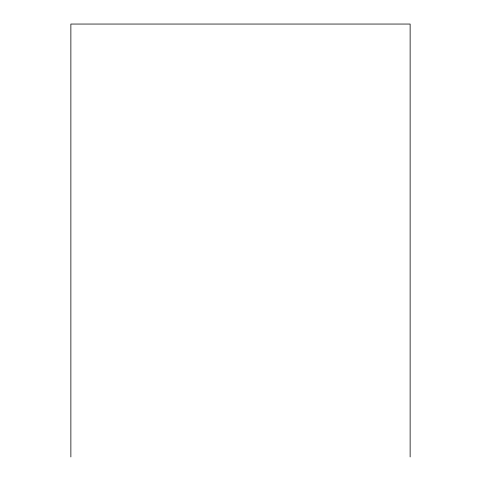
<?xml version="1.0" encoding="UTF-8"?>
<svg xmlns="http://www.w3.org/2000/svg" width="481" height="481" viewBox="0 0 481 481"><rect width="100%" height="100%" fill="white"/><g stroke="black" fill="none" stroke-linecap="round" stroke-linejoin="round"><path stroke-width="0.72" d="M410.131 456.95L410.131 24.05L70.869 24.05L70.869 456.95"/></g></svg>
